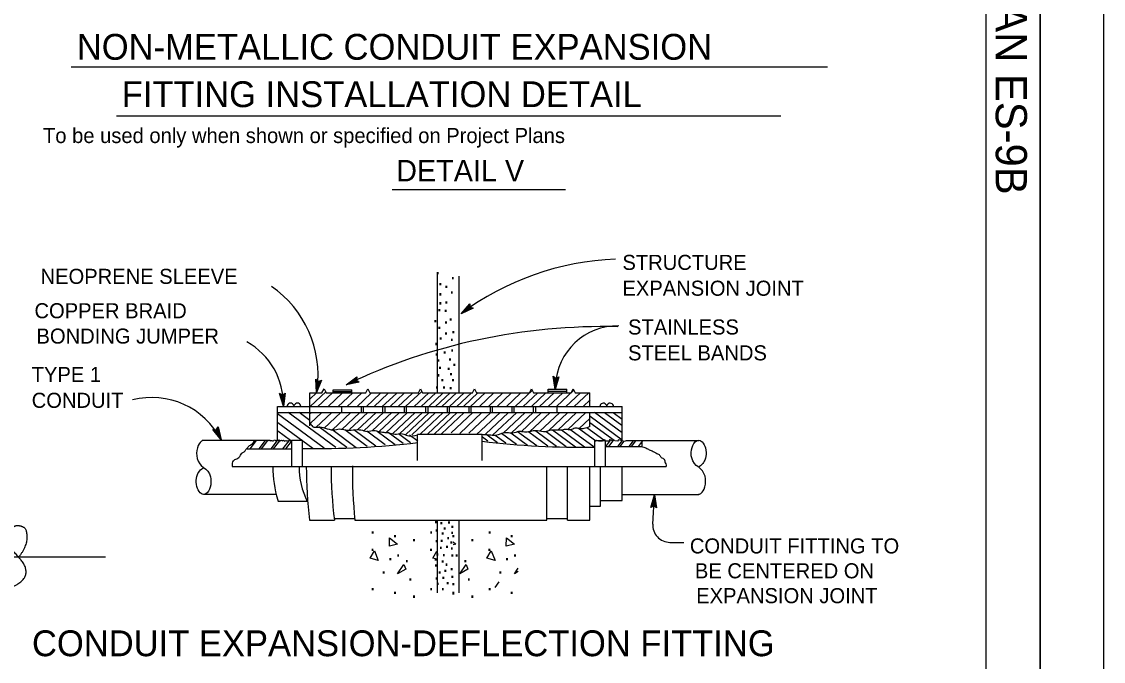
# Model space of a CAD drawing. Extents: x -894 to 866, y -476 to 714.
# Drawn here: x 363 to 866, y -184 to 113 of the extents above; entities that cross this region are included whole.
import ezdxf

# ---------------------------------------------------------------- set-up
doc = ezdxf.new("R2010")
doc.units = 0
for name, color, linetype in [('1 Control', 7, 'Continuous'), ('10 Sheet Format', 7, 'Continuous'), ('13 Ramp Align', 7, 'Continuous'), ('56 Stage 3 Anno', 7, 'Continuous'), ('57 Undefined', 7, 'Continuous'), ('59 Sndwall Anno', 7, 'Continuous'), ('60 Nongeo Data', 7, 'Continuous')]:
    doc.layers.add(name, color=color, linetype=linetype)

msp = doc.modelspace()

# ---------------------------------------------------------------- linework, layer by layer
at = {"layer": '1 Control'}
msp.add_line((-191.69, -134.95), (402.45, -134.95), dxfattribs=at)
at = {"layer": '10 Sheet Format'}
for p, q in [((836.58, 668.96), (836.58, -431.04)), ((811.55, -406.04), (811.55, 643.96))]:
    msp.add_line(p, q, dxfattribs=at)
for points in [[(-894.04, 713.56), (865.96, 713.56), (865.96, -476.44), (-894.04, -476.44)], [(-863.43, -431.04), (836.58, -431.04), (836.58, 668.96), (-863.43, 668.96)]]:
    msp.add_lwpolyline(points, close=True, dxfattribs=at)
at = {"layer": '13 Ramp Align'}
msp.add_open_spline([(359.19, -148.93), (364.81, -146.29), (366, -139.93), (360.39, -133.14), (357.37, -130.55), (357.37, -123.22), (360.03, -120.48), (362.98, -120.42), (365.89, -122.14), (365.89, -129.98), (362.22, -135.05)], degree=2, dxfattribs=at)
at = {"layer": '56 Stage 3 Anno'}
for p, q in [((567.59, -22.13), (571.59, -17.47)), ((567.59, -22.13), (571.59, -17.47)), ((573.19, -19.61), (567.59, -22.13)), ((573.19, -19.61), (567.59, -22.13)), ((572.81, -19.46), (568.69, -21.31)), ((572.81, -19.46), (568.69, -21.31)), ((568.7, -21.3), (571.62, -17.9)), ((568.7, -21.3), (571.62, -17.9)), ((569.8, -20.48), (571.69, -18.29)), ((569.8, -20.48), (571.69, -18.29)), ((572.41, -19.31), (569.8, -20.48)), ((572.41, -19.31), (569.8, -20.48)), ((570.91, -19.65), (571.72, -18.71)), ((570.91, -19.65), (571.72, -18.71)), ((572.06, -19.14), (570.91, -19.65)), ((572.06, -19.14), (570.91, -19.65)), ((571.59, -17.47), (571.59, -17.47)), ((571.59, -17.47), (571.75, -19.02)), ((571.59, -17.47), (571.59, -17.47)), ((571.59, -17.47), (571.75, -19.02)), ((571.75, -19.02), (573.19, -19.61)), ((571.75, -19.02), (573.19, -19.61)), ((573.19, -19.61), (573.19, -19.61)), ((573.19, -19.61), (573.19, -19.61)), ((567.59, -22.13), (567.59, -22.13)), ((567.59, -22.13), (567.59, -22.13)), ((500.5, -58.72), (500.17, -52.59)), ((500.17, -52.59), (500.17, -52.59)), ((500.17, -52.59), (501.35, -53.6)), ((500.72, -57.35), (500.48, -52.88)), ((502.8, -53.03), (500.5, -58.72)), ((502.41, -53.18), (500.72, -57.36)), ((500.95, -56), (500.8, -53.11)), ((502.02, -53.35), (500.95, -56)), ((501.18, -54.64), (501.11, -53.4)), ((501.65, -53.47), (501.18, -54.64)), ((501.35, -53.6), (502.8, -53.03)), ((502.8, -53.03), (502.8, -53.03)), ((514.25, -55.09), (519.18, -51.43)), ((514.25, -55.09), (519.18, -51.43)), ((520.27, -53.87), (514.25, -55.09)), ((520.27, -53.87), (514.25, -55.09)), ((514.25, -55.09), (514.25, -55.09)), ((514.25, -55.09), (514.25, -55.09)), ((515.51, -54.52), (519.12, -51.86)), ((515.51, -54.52), (519.12, -51.86)), ((519.93, -53.64), (515.51, -54.53)), ((519.93, -53.64), (515.51, -54.53)), ((516.77, -53.97), (519.09, -52.25)), ((516.77, -53.97), (519.09, -52.25)), ((519.57, -53.4), (516.77, -53.97)), ((519.57, -53.4), (516.77, -53.97)), ((518.03, -53.41), (519.03, -52.67)), ((518.03, -53.41), (519.03, -52.67)), ((519.27, -53.16), (518.03, -53.41)), ((519.27, -53.16), (518.03, -53.41)), ((519.18, -51.43), (518.99, -52.98)), ((519.18, -51.43), (518.99, -52.98)), ((518.99, -52.98), (520.27, -53.87)), ((518.99, -52.98), (520.27, -53.87)), ((519.18, -51.43), (519.18, -51.43)), ((519.18, -51.43), (519.18, -51.43)), ((520.27, -53.87), (520.27, -53.87)), ((520.27, -53.87), (520.27, -53.87)), ((611.24, -57.24), (610.41, -51.15)), ((610.41, -51.15), (610.41, -51.15)), ((610.41, -51.15), (611.67, -52.06)), ((611.35, -55.86), (610.75, -51.42)), ((611.47, -54.49), (611.08, -51.62)), ((613.07, -51.37), (611.24, -57.24)), ((612.7, -51.56), (611.36, -55.87)), ((611.59, -53.11), (611.42, -51.89)), ((612.32, -51.76), (611.47, -54.49)), ((611.96, -51.91), (611.59, -53.11)), ((611.67, -52.06), (613.07, -51.37)), ((613.07, -51.37), (613.07, -51.37)), ((483.28, -59.21), (483.28, -59.21)), ((485.94, -59.02), (485.94, -59.02)), ((500.5, -58.72), (500.5, -58.72)), ((611.24, -57.24), (611.24, -57.24)), ((485.04, -65.1), (485.04, -65.1)), ((453.83, -76.02), (454.67, -74.71)), ((453.83, -76.02), (454.67, -74.71)), ((454.45, -75.06), (455.52, -79.44)), ((454.45, -75.06), (455.52, -79.44)), ((454.67, -74.71), (454.67, -74.71)), ((454.67, -74.71), (456.13, -80.68)), ((454.67, -74.71), (454.67, -74.71)), ((454.67, -74.71), (456.13, -80.68)), ((456.13, -80.68), (452.28, -75.89)), ((452.28, -75.89), (452.28, -75.89)), ((452.28, -75.89), (453.83, -76.02)), ((456.13, -80.68), (452.28, -75.89)), ((452.28, -75.89), (452.28, -75.89)), ((452.28, -75.89), (453.83, -76.02)), ((455.51, -79.43), (452.71, -75.94)), ((455.51, -79.43), (452.71, -75.94)), ((454.91, -78.2), (453.1, -75.95)), ((454.91, -78.2), (453.1, -75.95)), ((454.3, -76.96), (453.52, -76)), ((454.3, -76.96), (453.52, -76)), ((454, -75.74), (454.3, -76.96)), ((454, -75.74), (454.3, -76.96)), ((454.23, -75.43), (454.91, -78.2)), ((454.23, -75.43), (454.91, -78.2)), ((456.13, -80.68), (456.13, -80.68)), ((456.13, -80.68), (456.13, -80.68)), ((655.75, -112.09), (657.46, -106.19)), ((656.12, -111.9), (657.38, -107.57)), ((656.49, -111.69), (657.29, -108.95)), ((656.61, -119.77), (657.46, -106.19)), ((656.85, -111.53), (657.2, -110.32)), ((657.2, -110.32), (657.39, -111.55)), ((657.29, -108.95), (657.74, -111.81)), ((657.38, -107.58), (658.07, -112)), ((657.46, -106.19), (657.46, -106.19)), ((657.46, -106.19), (658.42, -112.26)), ((657.14, -111.38), (655.75, -112.09)), ((655.75, -112.09), (655.75, -112.09)), ((658.42, -112.26), (657.14, -111.38)), ((658.42, -112.26), (658.42, -112.26)), ((664.6, -128.27), (671.11, -128.27))]:
    msp.add_line(p, q, dxfattribs=at)
msp.add_lwpolyline([(485.94, -59.02), (485.04, -65.1), (483.28, -59.21), (483.65, -59.4), (484.94, -63.71), (485.6, -59.25), (485.27, -59.49), (484.84, -62.34), (484.02, -59.58), (484.39, -59.77), (484.75, -60.96), (484.93, -59.73), (484.67, -59.91), (483.28, -59.21), (484.67, -59.91)], close=True, dxfattribs=at)
for centre, radius, start, end in [((644.35, -125.2), 128.51, 92.2442, 126.6766), ((450.98, -50.73), 50.2, 352.6079, 55.3662), ((633.65, -305.91), 277.79, 88.5981, 115.457), ((640.33, -56.74), 28.97, 88.92, 177.6086), ((452.01, -64.09), 33.05, 358.2609, 60.8666), ((423.88, -97.29), 36.27, 27.253, 104.2003), ((664.6, -120.27), 8, 176.4171, 270)]:
    msp.add_arc(centre, radius, start, end, dxfattribs=at)
at = {"layer": '57 Undefined'}
for p, q in [((386.41, 92.53), (737.81, 92.53)), ((407.58, 69.67), (716.13, 69.67)), ((535.57, 35.56), (616.1, 35.56))]:
    msp.add_line(p, q, dxfattribs=at)
at = {"layer": '59 Sndwall Anno'}
for points in [[(534.34, -130.11), (534.37, -126.21), (538.09, -129.09)], [(588.6, -130.11), (588.63, -126.21), (592.34, -129.09)], [(525.33, -135.65), (527.31, -132.29), (529.09, -136.64)], [(579.59, -135.65), (581.57, -132.29), (583.35, -136.64)], [(538.09, -142.91), (541.06, -138.56), (541.85, -140.74)], [(566.94, -142.91), (569.9, -138.56), (570.69, -140.74)]]:
    msp.add_lwpolyline(points, close=True, dxfattribs=at)
for points in [[(563.9, -128.06), (565.22, -129.09), (563.9, -129.45)], [(554.45, -135.65), (556.36, -132.4)], [(556.36, -136.15), (554.45, -135.65)], [(592.34, -142.91), (594.15, -140.27)], [(594.15, -141.87), (592.34, -142.91)], [(583.48, -149.25), (585.28, -146.6)]]:
    msp.add_lwpolyline(points, dxfattribs=at)
at = {"layer": '60 Nongeo Data'}
for p, q in [((556.5, -2.88), (556.5, -58.88)), ((566.5, -4.62), (566.5, -58.83)), ((497.38, -74.13), (497.38, -58.86)), ((497.38, -58.86), (502.96, -58.86)), ((497.39, -65.45), (497.39, -58.84)), ((497.41, -61.61), (500.37, -58.83)), ((497.52, -65.26), (504.96, -58.27)), ((501, -65.24), (507.86, -58.81)), ((504.87, -58.86), (523.29, -58.86)), ((505.85, -65.18), (512.55, -58.89)), ((508.2, -58.82), (508.2, -57.51)), ((508.2, -57.51), (516.89, -57.51)), ((508.26, -58.17), (516.89, -58.17)), ((510.47, -65.23), (517.32, -58.8)), ((514.65, -65.22), (521.27, -59.01)), ((516.89, -58.92), (516.89, -57.51)), ((519.21, -65.31), (525.89, -59.05)), ((523.59, -65.17), (529.98, -59.17)), ((525.18, -58.86), (540.31, -58.86)), ((527.19, -65.23), (533.63, -59.18)), ((530.97, -65.27), (537.54, -59.11)), ((534.59, -65.18), (541.18, -58.99)), ((538.4, -65.18), (544.88, -59.1)), ((540.31, -58.86), (547.75, -58.86)), ((541.99, -65.12), (549.34, -58.22)), ((545.74, -65.22), (552.54, -58.83)), ((549.11, -65.27), (555.88, -58.92)), ((549.66, -58.86), (572.9, -58.86)), ((552.57, -65.14), (559.33, -58.8)), ((555.71, -65.2), (562.46, -58.86)), ((558.68, -65.21), (565.49, -58.83)), ((562.2, -65.24), (569.03, -58.83)), ((565.62, -65.24), (572.42, -58.85)), ((568.69, -65.23), (575.56, -58.78)), ((572.04, -65.2), (578.81, -58.86)), ((574.75, -58.86), (599.37, -58.86)), ((576.07, -65.14), (582.79, -58.83)), ((580.31, -65.23), (587.04, -58.91)), ((584.39, -65.13), (591.02, -58.91)), ((588.65, -65.23), (595.09, -59.19)), ((592.65, -65.21), (600.72, -57.64)), ((596.5, -65.22), (603.27, -58.86)), ((600.23, -65.24), (607.03, -58.86)), ((601.22, -58.86), (618.78, -58.86)), ((604.08, -65.21), (610.79, -58.91)), ((608.03, -58.86), (608.03, -57.16)), ((608.03, -57.16), (616.67, -57.16)), ((608.04, -58.01), (616.67, -58.01)), ((608.05, -65.18), (614.79, -58.86)), ((611.87, -65.2), (619.96, -57.6)), ((616.31, -65.22), (623.13, -58.82)), ((616.67, -58.86), (616.67, -57.16)), ((620.12, -65.19), (626.9, -58.83)), ((620.64, -58.86), (627.38, -58.86)), ((627.38, -64.96), (627.38, -58.86)), ((482.38, -65.24), (642.48, -65.24)), ((482.38, -80.72), (482.38, -65.24)), ((512.25, -67.94), (512.25, -65.15)), ((521.28, -67.94), (521.28, -65.15)), ((522.25, -67.94), (522.25, -65.15)), ((531.28, -67.94), (531.28, -65.15)), ((532.25, -67.94), (532.25, -65.15)), ((537.52, -65.24), (642.38, -65.24)), ((541.28, -67.94), (541.28, -65.15)), ((542.25, -67.94), (542.25, -65.15)), ((551.28, -67.94), (551.28, -65.15)), ((552.25, -67.94), (552.25, -65.15)), ((561.28, -67.94), (561.28, -65.15)), ((562.25, -67.94), (562.25, -65.15)), ((571.28, -67.94), (571.28, -65.15)), ((572.25, -67.94), (572.25, -65.15)), ((581.28, -67.94), (581.28, -65.15)), ((582.25, -67.94), (582.25, -65.15)), ((591.28, -67.94), (591.28, -65.15)), ((592.25, -67.94), (592.25, -65.15)), ((601.28, -67.94), (601.28, -65.15)), ((602.25, -67.94), (602.25, -65.15)), ((612.25, -67.94), (612.25, -65.15)), ((624.36, -65.13), (627.5, -62.18)), ((642.38, -81.13), (642.38, -65.24)), ((504, -84.61), (482.31, -68.59)), ((482.37, -68.04), (642.38, -68.04)), ((509.38, -84.29), (487.26, -67.96)), ((497.4, -71.65), (492.38, -67.95)), ((497.39, -72.97), (497.39, -67.97)), ((497.44, -73.07), (502.9, -67.95)), ((497.68, -68.36), (498.03, -68.03)), ((500.13, -74.94), (507.49, -68.02)), ((504.03, -75.19), (511.74, -67.96)), ((507.82, -76.01), (516.37, -67.98)), ((512.22, -75.84), (520.61, -67.97)), ((515.79, -75.92), (524.32, -67.92)), ((519.45, -76.09), (528.08, -67.98)), ((522.61, -76.42), (531.55, -68.03)), ((526.51, -76.34), (535.37, -68.03)), ((529.5, -76.84), (538.93, -67.99)), ((532.83, -77.33), (542.76, -68.01)), ((535.82, -77.75), (546.22, -67.99)), ((539.14, -77.75), (549.6, -67.94)), ((541.72, -78.33), (552.73, -67.99)), ((544.71, -78.33), (555.69, -68.02)), ((548.78, -77.83), (559.25, -68.01)), ((552.02, -78), (562.64, -68.03)), ((555.18, -77.92), (565.7, -68.04)), ((558.5, -77.92), (569.02, -68.04)), ((562.99, -77.42), (572.99, -68.03)), ((566.97, -77.75), (577.29, -68.06)), ((571.13, -77.58), (581.36, -67.98)), ((574.78, -78.25), (585.68, -68.02)), ((578.94, -78.08), (589.67, -68.01)), ((582.26, -78.58), (593.5, -68.03)), ((587.08, -77.58), (597.35, -67.95)), ((591.07, -77.42), (601.08, -68.02)), ((595.53, -76.93), (605.02, -68.03)), ((599.38, -76.92), (608.9, -67.98)), ((604.2, -76.59), (613.27, -68.07)), ((608.14, -76.44), (617.11, -68.02)), ((612.5, -76.25), (621.23, -68.06)), ((617.17, -75.92), (625.56, -68.05)), ((627.38, -74.51), (627.38, -68.2)), ((642.38, -80.81), (627.52, -69.84)), ((642.43, -77.5), (629.55, -67.99)), ((642.29, -74.02), (634.24, -68.09)), ((642.42, -71.18), (638.24, -68.09)), ((498.65, -84.63), (482.51, -72.71)), ((514.47, -84.25), (501.53, -74.7)), ((622.46, -75.46), (627.39, -70.83)), ((633.86, -80.91), (626, -75.11)), ((638.64, -81), (627.46, -72.74)), ((488.28, -80.92), (482.51, -76.66)), ((518.93, -84.32), (507.55, -75.92)), ((524.04, -83.76), (513.53, -76)), ((528, -83.61), (517.73, -76.03)), ((532.39, -83.05), (523.75, -76.67)), ((536.95, -83.05), (528.56, -76.86)), ((540.7, -82.39), (533.77, -77.27)), ((544.15, -82.13), (538.49, -77.95)), ((547.49, -81.33), (543.61, -78.46)), ((547.32, -78.04), (577.38, -78.04)), ((547.38, -90.25), (547.38, -78.29)), ((577.38, -90.25), (577.38, -78.04)), ((580.06, -81.37), (577.53, -79.5)), ((584.48, -82.02), (579.66, -78.46)), ((588.35, -82.3), (583.37, -78.62)), ((593.38, -82.85), (586.39, -77.69)), ((598.48, -83.31), (590.63, -77.51)), ((602.72, -83.49), (593.81, -76.92)), ((607.83, -83.65), (599.04, -77.17)), ((611.93, -83.77), (602.28, -76.64)), ((616.45, -83.86), (607.15, -77)), ((620.78, -84.14), (610.1, -76.26)), ((624.92, -84.05), (614.27, -76.18)), ((629.34, -84.13), (618.59, -76.19)), ((629.99, -81.19), (622.13, -75.39)), ((478.46, -81.02), (447.3, -81.02)), ((468.24, -84.81), (488.93, -84.81)), ((469.6, -84.82), (472.51, -81)), ((473.72, -84.89), (476.68, -81)), ((474.86, -84.81), (477.76, -81)), ((479.34, -84.84), (482.27, -81)), ((480.49, -84.85), (483.35, -81.08)), ((484.85, -84.81), (487.69, -81.08)), ((486.24, -84.83), (488.77, -81.5)), ((493.99, -81.02), (488.86, -81.02)), ((488.93, -92.99), (488.93, -81.02)), ((493.99, -93.04), (493.99, -81.02)), ((629.71, -93.19), (629.71, -80.93)), ((629.71, -80.93), (634.67, -80.93)), ((634.67, -92.83), (634.67, -80.93)), ((634.69, -83.82), (651.88, -83.82)), ((634.83, -83.76), (637.14, -80.72)), ((636.25, -83.77), (638.28, -81.1)), ((640.49, -83.68), (642.4, -81.17)), ((641.44, -83.76), (643.15, -81.51)), ((644.35, -81.02), (678.04, -81.02)), ((645.65, -83.77), (647.68, -81.1)), ((646.75, -83.84), (648.83, -81.1)), ((649.95, -83.7), (651.83, -81.24)), ((651.73, -83.85), (651.73, -81.02)), ((461.29, -93.04), (516.97, -93.04)), ((511.33, -93.04), (662.79, -93.04)), ((607.44, -118.04), (607.44, -93.04)), ((616.99, -118.04), (616.99, -93.04)), ((627.38, -118.04), (627.38, -92.89)), ((632.38, -111.54), (632.38, -92.89)), ((642.38, -108.79), (642.38, -93.04)), ((481.69, -106.02), (447.97, -106.02)), ((482.47, -108.79), (482.51, -108.79)), ((496.3, -109.36), (482.65, -109.36)), ((632.38, -108.79), (642.38, -108.79)), ((642.38, -106.02), (678.04, -106.02)), ((627.38, -111.54), (632.38, -111.54)), ((497.18, -118.04), (508.73, -118.04)), ((508.62, -117.14), (518.16, -117.14)), ((518.24, -118.04), (596.5, -118.04)), ((556.5, -118.04), (556.5, -151.66)), ((566.5, -118.04), (566.5, -151.66)), ((594.15, -118.04), (607.44, -118.04)), ((607.44, -117.14), (616.99, -117.14)), ((616.99, -118.04), (627.38, -118.04))]:
    msp.add_line(p, q, dxfattribs=at)
for points in [[(502.96, -58.86), (503.92, -56.94), (504.87, -58.86)], [(523.29, -58.86), (524.23, -56.97), (525.18, -58.86)], [(547.75, -58.86), (548.71, -56.94), (549.65, -58.82)], [(572.9, -58.86), (573.83, -56.99), (574.77, -58.87)], [(599.37, -58.86), (600.34, -56.93), (601.28, -58.82)], [(618.78, -58.86), (619.71, -57), (620.64, -58.86)], [(447.97, -81.02), (447.62, -81.05), (446.93, -81.35), (446.33, -81.87), (445.88, -82.48), (445.46, -83.31), (445.08, -84.42), (444.83, -85.7), (444.73, -86.84), (444.76, -88.12), (445.02, -89.39), (445.5, -90.64), (446.25, -91.85), (446.92, -92.63), (447.93, -93.49), (449.07, -94.32), (449.87, -95.17), (450.7, -96.47), (451.2, -97.81), (451.37, -98.71), (451.41, -100.3), (451.27, -101.59), (451.02, -102.72), (450.7, -103.61), (450.21, -104.53), (449.61, -105.27), (449.12, -105.66), (448.6, -105.91), (447.96, -106.02), (447.31, -105.9), (446.79, -105.64), (446.38, -105.32), (445.85, -104.71), (445.39, -103.93), (445.14, -103.34), (444.84, -102.42), (444.64, -101.41), (444.53, -100.37), (444.52, -99.53), (444.63, -98.49), (444.82, -97.67), (445.16, -96.77), (445.34, -96.32), (445.71, -95.75), (446.05, -95.28), (446.61, -94.62), (447.15, -94.12), (447.58, -93.78), (447.95, -93.53)], [(644.35, -81.02), (644.28, -81.12), (643.28, -81.52), (641.88, -80.92), (640.69, -80.72), (640.29, -81.32), (637.69, -80.92), (636.5, -80.52), (636.5, -81.32), (634.9, -81.32), (634.3, -80.72), (633.1, -81.32), (631.51, -81.32), (630.51, -80.92), (629.71, -81.49)], [(677.95, -105.87), (678.3, -105.84), (678.99, -105.54), (679.59, -105.02), (680.04, -104.41), (680.46, -103.59), (680.84, -102.48), (681.09, -101.19), (681.19, -100.05), (681.16, -98.77), (680.9, -97.5), (680.42, -96.26), (679.67, -95.04), (679, -94.26), (677.99, -93.4), (676.86, -92.57), (676.05, -91.72), (675.22, -90.42), (674.72, -89.09), (674.55, -88.18), (674.51, -86.59), (674.65, -85.3), (674.91, -84.17), (675.22, -83.28), (675.71, -82.36), (676.32, -81.62), (676.8, -81.23), (677.32, -80.98), (677.96, -80.87), (678.61, -80.99), (679.13, -81.25), (679.54, -81.58), (680.07, -82.19), (680.53, -82.96), (680.78, -83.55), (681.08, -84.47), (681.28, -85.48), (681.39, -86.52), (681.4, -87.37), (681.29, -88.41), (681.1, -89.23), (680.76, -90.13), (680.58, -90.57), (680.21, -91.15), (679.87, -91.62), (679.31, -92.27), (678.77, -92.77), (678.34, -93.11), (677.97, -93.36)]]:
    msp.add_lwpolyline(points, dxfattribs=at)
for centre, radius, start, end in [((488.33, -65.22), 1.58, 38.7794, 178.7262), ((489.93, -64.24), 0.366, 181.7549, 3.7), ((491.53, -65.22), 1.58, 1.2738, 141.2206), ((633.63, -65.24), 1.58, 38.7794, 178.7262), ((635.23, -64.25), 0.366, 181.7549, 3.7), ((636.83, -65.24), 1.58, 1.2738, 141.2206), ((499.56, 327.83), 412.57, 269.2257, 276.6633), ((625.07, 328.43), 412.57, 263.3622, 270.6447), ((533.78, -93.08), 53.66, 180.0903, 196.834), ((529.16, -92.96), 36.85, 180.1941, 206.41), ((690.64, -94.05), 194.94, 179.688, 187.0675), ((723.48, -92.32), 216.29, 180.1989, 186.8283), ((756.92, -94.45), 239.84, 179.5947, 185.6426), ((533.78, -93.08), 53.66, 197.0252, 197.5632), ((533.78, -93.08), 53.66, 197.6525, 197.7362)]:
    msp.add_arc(centre, radius, start, end, dxfattribs=at)
for points in [[(497.42, -73.03), (499.14, -74.75), (500.91, -74.75), (504.45, -75.19), (508.21, -76.08), (511.09, -75.63), (513.75, -76.08), (517.51, -76.08), (521.05, -76.08), (523.93, -76.74), (527.25, -76.3), (529.24, -76.74), (531.68, -77.18), (533.89, -77.4), (536.77, -78.07), (540.31, -77.85), (542.75, -78.73), (547.38, -78.29)], [(627.38, -74.51), (624.65, -75.48), (622.62, -75.48), (620.41, -75.29), (618.47, -76.03), (616.45, -75.85), (614.51, -76.12), (611.75, -76.22), (608.71, -76.4), (606.87, -76.95), (603.09, -76.49), (600.42, -76.68), (598.85, -77.04), (596.37, -77.04), (594.25, -76.86), (591.67, -77.6), (588.9, -77.41), (586.42, -77.69), (584.85, -78.33), (581.99, -78.61), (579.69, -78.43), (577.2, -78.24)], [(461.48, -93.02), (461.4, -91.52), (461.81, -90.44), (462.48, -89.77), (463.48, -89.43), (464.32, -88.93), (465.07, -87.85), (465.74, -86.85), (466.82, -86.18), (467.66, -85.18), (468.74, -83.93), (470.07, -82.84), (471.49, -81.42), (471.58, -81.17)], [(478.36, -81.02), (478.39, -81.02), (478.71, -80.79), (479.16, -81.21), (479.38, -80.98), (479.96, -81.08), (480.28, -81.18), (480.79, -80.73), (481.59, -81.11), (482.04, -80.79), (482.3, -80.69), (482.65, -81.05), (483.13, -80.73), (483.83, -81.18), (484.19, -80.76), (484.83, -81.21), (485.05, -80.86), (485.59, -81.27), (486.27, -80.95), (486.59, -81.21), (487.1, -80.92), (487.58, -81.21), (487.9, -80.89), (488.28, -81.11), (488.67, -80.95), (488.89, -80.95)], [(651.82, -83.86), (653.02, -84.23), (654.59, -85.06), (656.34, -85.8), (658.55, -86.99), (659.84, -87.82), (660.57, -88.84), (661.86, -89.67), (662.42, -91.32), (662.79, -92.43), (662.79, -93.04)]]:
    msp.add_spline(points, degree=3, dxfattribs=at)

# ---------------------------------------------------------------- texts
at = {"layer": '10 Sheet Format'}
msp.add_text('2018 STANDARD PLAN ES-9B', height=14.5, rotation=270, dxfattribs=at).set_placement((815.95, 305.81))
at = {"layer": '57 Undefined'}
for s, height, p in [('NON-METALLIC CONDUIT EXPANSION', 12, (389.08, 95.78)), ('FITTING INSTALLATION DETAIL', 12, (409.94, 73.78)), ('To be used only when shown or specified on Project Plans', 7, (373.37, 57.11)), ('DETAIL V', 10, (537.43, 39.3)), ('STRUCTURE', 7, (642.54, -1.79)), ('NEOPRENE SLEEVE', 7, (372.23, -8.28)), ('EXPANSION JOINT', 7, (642.54, -13.79)), ('COPPER BRAID', 7, (369.41, -24.24)), ('STAINLESS', 7, (645.15, -31.79)), ('BONDING JUMPER', 7, (370.35, -36.01)), ('STEEL BANDS', 7, (645.15, -43.79)), ('TYPE 1', 7, (368.13, -53.83)), ('CONDUIT', 7, (368.13, -65.83)), ('CONDUIT FITTING TO', 7, (673.87, -133.43)), ('BE CENTERED ON', 7, (676.21, -144.98)), ('EXPANSION JOINT', 7, (676.81, -156.52)), ('CONDUIT EXPANSION-DEFLECTION FITTING', 12, (368.25, -181.14))]:
    msp.add_text(s, height=height, dxfattribs=at).set_placement(p)
at = {"layer": '59 Sndwall Anno'}
for p in [(555.48, -3.78), (556.7, -9), (559.48, -10.22), (562.44, -6.22), (556.63, -13.67), (561.98, -12.83), (556.13, -21.02), (556.63, -17.85), (559.47, -17.51), (554.29, -26.2), (559.13, -21.36), (561.47, -25.37), (556.13, -29.21), (559.3, -26.71), (562.64, -31.22), (556.79, -34.23), (559.3, -31.89), (561.98, -34.73), (554.79, -36.73), (558.63, -40.75), (562.14, -39.74), (554.96, -41.58), (555.79, -44.42), (561.14, -43.92), (555.79, -51.28), (556.46, -47.77), (560.47, -48.27), (561.64, -50.78), (563.15, -46.43), (557.63, -53.45), (562.48, -53.45), (554.62, -119.4), (557.07, -119.96), (560.64, -119.57), (562.23, -121.57), (525.27, -124.28), (535.56, -125.94), (552.4, -124.28), (554.99, -123.36), (557.71, -124.66), (558.72, -122.41), (562.14, -124.33), (562.69, -125.94), (579.53, -124.28), (589.81, -125.94), (544.4, -127.74), (554.87, -128.34), (556.88, -131.35), (557.3, -128.09), (559.72, -130.93), (560.3, -126.84), (561.81, -128.93), (561.98, -131.68), (571.52, -127.74), (525.15, -132.33), (533.41, -136.58), (537.07, -134.98), (552.27, -132.33), (555.29, -134.53), (558.27, -134.71), (562.21, -134.94), (564.19, -134.98), (579.4, -132.33), (587.67, -136.58), (591.32, -134.98), (541.09, -137.55), (554.54, -136.78), (554.62, -139.54), (557.68, -137.68), (559.5, -139.18), (561.89, -141.3), (568.22, -137.55), (530.32, -142.85), (542.75, -146.11), (554.87, -145.64), (556.29, -142.8), (558.05, -145.22), (558.97, -141.97), (562.23, -144.81), (569.88, -146.11), (584.57, -142.85), (525.27, -150.58), (552.4, -150.58), (555.37, -148.07), (557.8, -150.49), (560, -147.79), (562.71, -148.22), (579.53, -150.58), (535.56, -152.25), (544.4, -154.04), (562.69, -152.25), (562.71, -152.5), (571.52, -154.04), (589.81, -152.25)]:
    msp.add_text('.', height=7, dxfattribs=at).set_placement(p)
at = {"layer": '60 Nongeo Data'}
for p in [(555.12, -56.96), (558.3, -56.96), (561.47, -57.3)]:
    msp.add_text('.', height=7, dxfattribs=at).set_placement(p)

doc.saveas('drawing.dxf')
